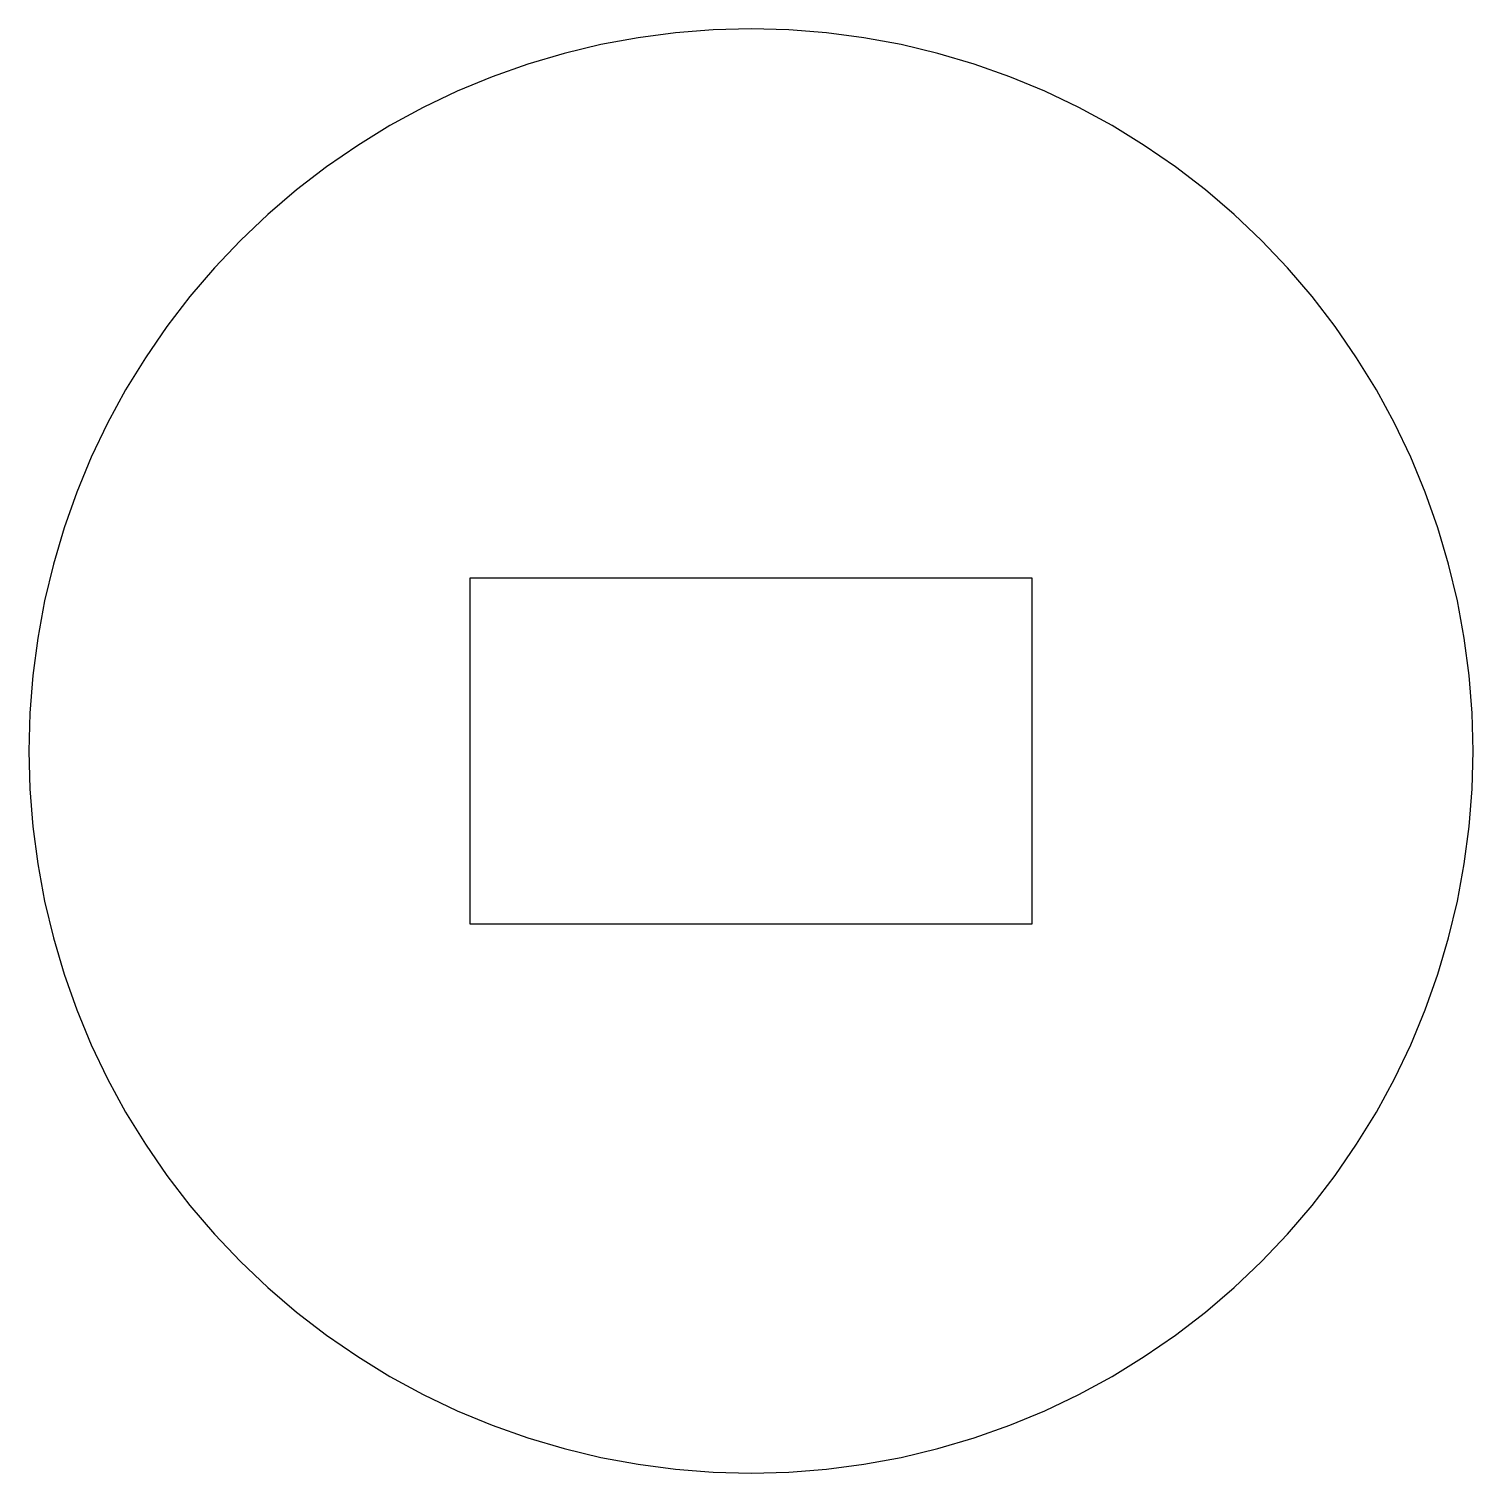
# Model space of a CAD drawing. Header units: metres. Extents: x -20.8 to 20.8, y -20.8 to 20.8.
import ezdxf

# ---------------------------------------------------------------- set-up
doc = ezdxf.new("R2010")
doc.units = ezdxf.units.M

msp = doc.modelspace()

# ---------------------------------------------------------------- linework, layer by layer
for p, q in [((0, 20.8333), (-1.09033, 20.8048)), ((1.09033, 20.8048), (0, 20.8333)), ((-3.25905, 20.5768), (-4.33149, 20.3781)), ((-2.17768, 20.7192), (-3.25905, 20.5768)), ((-1.09033, 20.8048), (-2.17768, 20.7192)), ((2.17768, 20.7192), (1.09033, 20.8048)), ((3.25905, 20.5768), (2.17768, 20.7192)), ((4.33149, 20.3781), (3.25905, 20.5768)), ((-5.39206, 20.1235), (-6.43785, 19.8137)), ((-4.33149, 20.3781), (-5.39206, 20.1235)), ((5.39206, 20.1235), (4.33149, 20.3781)), ((6.43785, 19.8137), (5.39206, 20.1235)), ((-6.43785, 19.8137), (-7.466, 19.4496)), ((7.466, 19.4496), (6.43785, 19.8137)), ((-7.466, 19.4496), (-8.47368, 19.0322)), ((8.47368, 19.0322), (7.466, 19.4496)), ((-8.47368, 19.0322), (-9.45813, 18.5626)), ((9.45813, 18.5626), (8.47368, 19.0322)), ((-9.45813, 18.5626), (-10.4167, 18.0422)), ((10.4167, 18.0422), (9.45813, 18.5626)), ((-10.4167, 18.0422), (-11.3466, 17.4723)), ((11.3466, 17.4723), (10.4167, 18.0422)), ((-11.3466, 17.4723), (-12.2455, 16.8545)), ((12.2455, 16.8545), (11.3466, 17.4723)), ((-12.2455, 16.8545), (-13.1108, 16.1905)), ((13.1108, 16.1905), (12.2455, 16.8545)), ((-13.1108, 16.1905), (-13.9402, 15.4822)), ((13.9402, 15.4822), (13.1108, 16.1905)), ((-13.9402, 15.4822), (-14.7314, 14.7314)), ((14.7314, 14.7314), (13.9402, 15.4822)), ((-14.7314, 14.7314), (-15.4822, 13.9402)), ((15.4822, 13.9402), (14.7314, 14.7314)), ((-15.4822, 13.9402), (-16.1905, 13.1108)), ((16.1905, 13.1108), (15.4822, 13.9402)), ((-16.1905, 13.1108), (-16.8545, 12.2455)), ((16.8545, 12.2455), (16.1905, 13.1108)), ((-16.8545, 12.2455), (-17.4723, 11.3466)), ((17.4723, 11.3466), (16.8545, 12.2455)), ((-17.4723, 11.3466), (-18.0422, 10.4167)), ((18.0422, 10.4167), (17.4723, 11.3466)), ((-18.0422, 10.4167), (-18.5626, 9.45813)), ((18.5626, 9.45813), (18.0422, 10.4167)), ((-18.5626, 9.45813), (-19.0322, 8.47368)), ((19.0322, 8.47368), (18.5626, 9.45813)), ((-19.0322, 8.47368), (-19.4496, 7.466)), ((19.4496, 7.466), (19.0322, 8.47368)), ((-19.4496, 7.466), (-19.8137, 6.43785)), ((19.8137, 6.43785), (19.4496, 7.466)), ((-19.8137, 6.43785), (-20.1235, 5.39206)), ((20.1235, 5.39206), (19.8137, 6.43785)), ((-20.1235, 5.39206), (-20.3781, 4.33149)), ((-8.0975, -5), (-8.0975, 5)), ((-8.0975, 5), (8.0975, 5)), ((8.0975, 5), (8.0975, -5)), ((20.3781, 4.33149), (20.1235, 5.39206)), ((-20.3781, 4.33149), (-20.5768, 3.25905)), ((20.5768, 3.25905), (20.3781, 4.33149)), ((-20.5768, 3.25905), (-20.7192, 2.17768)), ((20.7192, 2.17768), (20.5768, 3.25905)), ((-20.7192, 2.17768), (-20.8048, 1.09033)), ((20.8048, 1.09033), (20.7192, 2.17768)), ((-20.8048, 1.09033), (-20.8333, 0)), ((20.8333, 0), (20.8048, 1.09033)), ((-20.8333, 0), (-20.8048, -1.09033)), ((20.8048, -1.09033), (20.8333, 0)), ((-20.8048, -1.09033), (-20.7192, -2.17768)), ((20.7192, -2.17768), (20.8048, -1.09033)), ((-20.7192, -2.17768), (-20.5768, -3.25905)), ((20.5768, -3.25905), (20.7192, -2.17768)), ((-20.5768, -3.25905), (-20.3781, -4.33149)), ((20.3781, -4.33149), (20.5768, -3.25905)), ((-20.3781, -4.33149), (-20.1235, -5.39206)), ((20.1235, -5.39206), (20.3781, -4.33149)), ((-20.1235, -5.39206), (-19.8137, -6.43785)), ((8.0975, -5), (-8.0975, -5)), ((19.8137, -6.43785), (20.1235, -5.39206)), ((-19.8137, -6.43785), (-19.4496, -7.466)), ((19.4496, -7.466), (19.8137, -6.43785)), ((-19.4496, -7.466), (-19.0322, -8.47368)), ((19.0322, -8.47368), (19.4496, -7.466)), ((-19.0322, -8.47368), (-18.5626, -9.45813)), ((18.5626, -9.45813), (19.0322, -8.47368)), ((-18.5626, -9.45813), (-18.0422, -10.4167)), ((18.0422, -10.4167), (18.5626, -9.45813)), ((-18.0422, -10.4167), (-17.4723, -11.3466)), ((17.4723, -11.3466), (18.0422, -10.4167)), ((-17.4723, -11.3466), (-16.8545, -12.2455)), ((16.8545, -12.2455), (17.4723, -11.3466)), ((-16.8545, -12.2455), (-16.1905, -13.1108)), ((16.1905, -13.1108), (16.8545, -12.2455)), ((-16.1905, -13.1108), (-15.4822, -13.9402)), ((15.4822, -13.9402), (16.1905, -13.1108)), ((-15.4822, -13.9402), (-14.7314, -14.7314)), ((14.7314, -14.7314), (15.4822, -13.9402)), ((-14.7314, -14.7314), (-13.9402, -15.4822)), ((13.9402, -15.4822), (14.7314, -14.7314)), ((-13.9402, -15.4822), (-13.1108, -16.1905)), ((13.1108, -16.1905), (13.9402, -15.4822)), ((-13.1108, -16.1905), (-12.2455, -16.8545)), ((12.2455, -16.8545), (13.1108, -16.1905)), ((-12.2455, -16.8545), (-11.3466, -17.4723)), ((11.3466, -17.4723), (12.2455, -16.8545)), ((-11.3466, -17.4723), (-10.4167, -18.0422)), ((10.4167, -18.0422), (11.3466, -17.4723)), ((-10.4167, -18.0422), (-9.45813, -18.5626)), ((9.45813, -18.5626), (10.4167, -18.0422)), ((-9.45813, -18.5626), (-8.47368, -19.0322)), ((8.47368, -19.0322), (9.45813, -18.5626)), ((-8.47368, -19.0322), (-7.466, -19.4496)), ((7.466, -19.4496), (8.47368, -19.0322)), ((-7.466, -19.4496), (-6.43785, -19.8137)), ((6.43785, -19.8137), (7.466, -19.4496)), ((-6.43785, -19.8137), (-5.39206, -20.1235)), ((5.39206, -20.1235), (6.43785, -19.8137)), ((-5.39206, -20.1235), (-4.33149, -20.3781)), ((-4.33149, -20.3781), (-3.25905, -20.5768)), ((3.25905, -20.5768), (4.33149, -20.3781)), ((4.33149, -20.3781), (5.39206, -20.1235)), ((-3.25905, -20.5768), (-2.17768, -20.7192)), ((-2.17768, -20.7192), (-1.09033, -20.8048)), ((-1.09033, -20.8048), (0, -20.8333)), ((0, -20.8333), (1.09033, -20.8048)), ((1.09033, -20.8048), (2.17768, -20.7192)), ((2.17768, -20.7192), (3.25905, -20.5768))]:
    msp.add_line(p, q)

doc.saveas('drawing.dxf')
